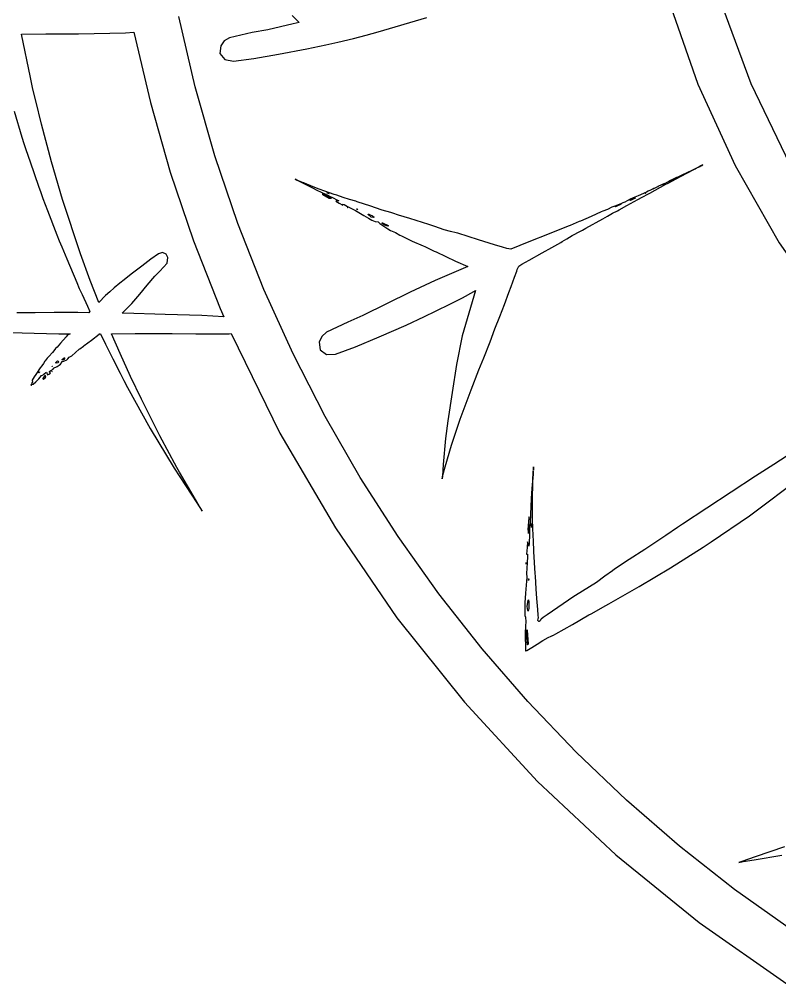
# Model space of a CAD drawing. Extents: x 0 to 792, y 0 to 189.
# Drawn here: x 296.3 to 344, y 15.2 to 75.8 of the extents above; entities that cross this region are included whole.
import ezdxf

# ---------------------------------------------------------------- set-up
doc = ezdxf.new("R2010")
doc.units = 0

msp = doc.modelspace()

# ---------------------------------------------------------------- linework, layer by layer
at = {"layer": 'Layer 1'}
for p, q in [((337.033625, 77.050887), (338.899065, 71.68715)), ((342.234978, 71.708683), (340.276307, 77.049815)), ((307.336792, 71.519847), (306.314918, 75.936382)), ((313.419258, 75.998655), (313.851904, 75.561555)), ((318.828239, 74.968767), (321.870159, 75.881707)), ((311.903354, 75.105002), (310.906072, 74.920451)), ((313.475984, 75.470556), (311.903354, 75.105002)), ((313.851904, 75.561555), (313.475984, 75.470556)), ((296.430952, 74.818811), (297.960132, 74.851286)), ((296.98755, 72.105461), (296.430952, 74.818811)), ((297.960132, 74.851286), (300.015312, 74.854089)), ((300.015312, 74.854089), (302.961992, 74.900822)), ((302.961992, 74.900822), (303.480087, 74.959098)), ((303.480087, 74.959098), (304.518834, 70.526567)), ((309.489022, 74.599076), (309.161535, 74.402508)), ((310.906072, 74.920451), (309.489022, 74.599076)), ((316.284704, 74.313733), (317.268036, 74.549222)), ((317.268036, 74.549222), (318.063592, 74.763857)), ((318.063592, 74.763857), (318.828239, 74.968767)), ((308.936383, 74.093975), (308.887974, 73.613313)), ((309.161535, 74.402508), (308.936383, 74.093975)), ((312.569206, 73.567197), (314.339586, 73.894575)), ((314.339586, 73.894575), (315.545, 74.1474)), ((315.545, 74.1474), (316.284704, 74.313733)), ((315.545, 74.1474), (315.545, 74.1474)), ((308.887974, 73.613313), (309.189985, 73.23626)), ((309.727756, 73.12754), (311.014516, 73.293134)), ((311.014516, 73.293134), (312.569206, 73.567197)), ((309.189985, 73.23626), (309.727756, 73.12754)), ((297.144748, 71.367837), (296.98755, 72.105461)), ((308.569895, 67.18727), (307.336792, 71.519847)), ((338.899065, 71.68715), (341.229688, 66.570669)), ((344.687328, 66.625535), (342.234978, 71.708683)), ((297.324261, 70.635753), (297.144748, 71.367837)), ((297.681836, 69.170403), (297.324261, 70.635753)), ((304.518834, 70.526567), (305.771221, 66.152396)), ((295.965032, 69.981971), (296.455731, 68.360671)), ((298.316271, 66.802163), (297.681836, 69.170403)), ((296.455731, 68.360671), (296.573641, 67.970965)), ((296.573641, 67.970965), (296.704592, 67.585216)), ((296.704592, 67.585216), (296.968961, 66.814871)), ((296.968961, 66.814871), (297.497738, 65.275751)), ((299.006899, 64.448263), (298.316271, 66.802163)), ((310.008442, 62.944438), (308.569895, 67.18727)), ((339.16806, 66.589302), (339.217, 66.6137)), ((339.217, 66.6137), (339.174283, 66.592516)), ((339.217, 66.6137), (339.217, 66.6137)), ((305.771221, 66.152396), (307.234833, 61.844302)), ((337.855223, 65.913772), (338.196534, 66.091645)), ((338.199093, 66.112238), (337.942937, 65.985882)), ((338.196534, 66.091645), (338.682049, 66.341722)), ((338.517132, 66.269258), (338.199093, 66.112238)), ((338.974518, 66.494031), (338.517132, 66.269258)), ((338.682049, 66.341722), (338.728466, 66.365954)), ((338.728466, 66.365954), (338.796321, 66.402798)), ((338.796321, 66.402798), (339.022945, 66.516533)), ((339.092459, 66.551811), (338.974518, 66.494031)), ((339.022945, 66.516533), (339.092459, 66.551811)), ((339.174283, 66.592516), (339.111782, 66.561444)), ((339.111782, 66.561444), (339.16806, 66.589302)), ((341.229688, 66.570669), (343.998952, 61.725466)), ((313.609, 65.7242), (313.655157, 65.701286)), ((313.66225, 65.69865), (313.609, 65.7242)), ((313.609, 65.7242), (313.609, 65.7242)), ((313.655157, 65.701286), (313.72321, 65.668317)), ((313.72321, 65.668317), (313.66225, 65.69865)), ((313.821184, 65.624502), (313.743971, 65.658047)), ((313.743971, 65.658047), (313.870206, 65.592273)), ((314.068941, 65.509846), (313.821184, 65.624502)), ((313.870206, 65.592273), (314.359523, 65.34203)), ((314.148988, 65.487099), (314.068941, 65.509846)), ((314.201597, 65.467397), (314.148988, 65.487099)), ((314.742696, 65.246087), (314.201597, 65.467397)), ((336.55171, 65.223378), (336.893382, 65.402654)), ((336.795033, 65.454382), (336.605806, 65.368166)), ((336.670573, 65.366763), (336.795033, 65.454382)), ((336.754244, 65.405916), (336.670573, 65.366763)), ((337.041631, 65.544803), (336.754244, 65.405916)), ((336.893382, 65.402654), (337.034197, 65.478402)), ((337.034197, 65.478402), (337.541183, 65.749084)), ((337.208943, 65.627886), (337.041631, 65.544803)), ((337.07, 65.5727), (337.417825, 65.745299)), ((337.183211, 65.643679), (337.07, 65.5727)), ((337.07, 65.5727), (337.07, 65.5727)), ((337.559935, 65.820483), (337.183211, 65.643679)), ((337.309233, 65.673889), (337.208943, 65.627886)), ((337.394314, 65.682329), (337.287377, 65.628989)), ((337.287377, 65.628989), (337.38, 65.6791)), ((337.438146, 65.73414), (337.309233, 65.673889)), ((337.38, 65.6791), (337.3809, 65.6791)), ((337.3809, 65.6791), (337.415148, 65.694182)), ((337.415148, 65.694182), (337.394314, 65.682329)), ((337.417825, 65.745299), (337.562173, 65.815524)), ((337.942937, 65.985882), (337.438146, 65.73414)), ((337.541183, 65.749084), (337.855223, 65.913772)), ((337.594287, 65.833586), (337.559935, 65.820483)), ((337.562173, 65.815524), (337.594287, 65.833586)), ((297.497738, 65.275751), (297.630236, 64.891319)), ((297.630236, 64.891319), (297.775182, 64.511166)), ((314.359523, 65.34203), (314.700648, 65.172894)), ((314.700648, 65.172894), (314.974835, 65.037388)), ((315.12522, 65.097475), (314.742696, 65.246087)), ((314.974835, 65.037388), (315.524962, 64.784672)), ((315.477639, 64.963451), (315.12522, 65.097475)), ((316.066732, 64.767115), (315.477639, 64.963451)), ((315.635, 64.8479), (315.600628, 64.871889)), ((315.600628, 64.871889), (315.626254, 64.86645)), ((315.626254, 64.86645), (315.744545, 64.81304)), ((315.744545, 64.81304), (315.635, 64.8479)), ((315.635, 64.8479), (315.635, 64.8479)), ((335.664756, 64.908644), (335.152712, 64.683377)), ((335.403786, 64.59431), (335.793193, 64.806967)), ((335.635903, 64.858144), (335.579617, 64.831274)), ((335.579617, 64.831274), (335.583, 64.8363)), ((335.583, 64.8363), (335.58376, 64.836303)), ((335.58376, 64.836303), (335.639171, 64.863091)), ((335.639171, 64.863091), (335.635903, 64.858144)), ((335.776516, 64.965684), (335.664756, 64.908644)), ((336.121578, 65.124516), (335.776516, 64.965684)), ((335.793193, 64.806967), (335.877967, 64.853207)), ((335.877967, 64.853207), (336.215663, 65.039488)), ((336.072411, 65.120388), (336.104, 65.133)), ((336.095697, 65.13234), (336.072411, 65.120388)), ((336.11931, 65.142147), (336.095697, 65.13234)), ((336.104, 65.133), (336.11931, 65.142147)), ((336.104, 65.133), (336.104, 65.133)), ((336.323262, 65.217409), (336.121578, 65.124516)), ((336.215663, 65.039488), (336.55171, 65.223378)), ((336.396775, 65.257055), (336.323262, 65.217409)), ((336.605806, 65.368166), (336.385791, 65.267111)), ((336.385791, 65.267111), (336.396775, 65.257055)), ((297.775182, 64.511166), (298.066254, 63.751453)), ((300.136719, 61.042623), (299.006899, 64.448263)), ((315.351934, 64.777234), (315.31233, 64.785311)), ((315.31233, 64.785311), (315.343394, 64.754568)), ((315.343394, 64.754568), (315.744, 64.5368)), ((315.509603, 64.701403), (315.351934, 64.777234)), ((315.895251, 64.531855), (315.509603, 64.701403)), ((315.524962, 64.784672), (315.660942, 64.707687)), ((315.660942, 64.707687), (315.765282, 64.645291)), ((315.744, 64.5368), (315.895251, 64.531855)), ((315.744, 64.5368), (315.744, 64.5368)), ((315.765282, 64.645291), (315.950462, 64.563446)), ((315.950462, 64.563446), (316.261552, 64.410959)), ((316.231267, 64.714362), (316.066732, 64.767115)), ((316.349888, 64.362823), (316.168625, 64.339086)), ((316.168625, 64.339086), (316.365334, 64.224761)), ((316.621354, 64.570697), (316.231267, 64.714362)), ((316.261552, 64.410959), (316.349888, 64.362823)), ((316.365334, 64.224761), (316.595486, 64.095932)), ((317.015914, 64.451921), (316.621354, 64.570697)), ((317.412913, 64.33529), (317.015914, 64.451921)), ((317.511408, 64.304218), (317.412913, 64.33529)), ((317.963056, 64.161456), (317.511408, 64.304218)), ((334.050616, 64.183129), (333.673635, 64.031384)), ((334.191346, 64.237943), (334.050616, 64.183129)), ((334.305256, 64.278992), (334.191346, 64.237943)), ((334.450428, 64.363063), (334.305256, 64.278992)), ((334.434514, 64.071239), (335.119749, 64.440174)), ((334.645229, 64.458843), (334.450428, 64.363063)), ((334.717045, 64.409682), (334.621792, 64.373168)), ((334.621792, 64.373168), (334.638, 64.3932)), ((334.638, 64.3932), (334.63857, 64.393186)), ((334.63857, 64.393186), (334.757284, 64.462421)), ((334.844986, 64.549437), (334.645229, 64.458843)), ((334.911939, 64.501339), (334.717045, 64.409682)), ((334.757284, 64.462421), (334.968643, 64.542044)), ((335.152712, 64.683377), (334.844986, 64.549437)), ((334.943641, 64.517081), (334.911939, 64.501339)), ((334.978636, 64.54148), (334.943641, 64.517081)), ((334.968643, 64.542044), (334.978636, 64.54148)), ((335.119749, 64.440174), (335.403786, 64.59431)), ((298.066254, 63.751453), (298.647566, 62.232443)), ((316.595486, 64.095932), (316.60886, 64.149506)), ((316.60886, 64.149506), (316.695169, 64.124532)), ((316.695169, 64.124532), (316.906136, 64.007734)), ((316.897, 63.9482), (316.877465, 63.950342)), ((316.877465, 63.950342), (316.900607, 63.933939)), ((316.92698, 63.924378), (316.897, 63.9482)), ((316.897, 63.9482), (316.897, 63.9482)), ((316.900607, 63.933939), (316.92698, 63.924378)), ((316.906136, 64.007734), (317.266951, 63.810656)), ((317.266951, 63.810656), (317.39254, 63.763923)), ((317.39254, 63.763923), (317.912111, 63.450707)), ((317.471624, 63.847425), (317.480331, 63.855327)), ((317.53132, 63.8194), (317.471624, 63.847425)), ((317.480331, 63.855327), (317.540543, 63.825976)), ((317.540543, 63.825976), (317.531, 63.8194)), ((317.531, 63.8194), (317.53132, 63.8194)), ((318.289409, 64.053481), (317.963056, 64.161456)), ((319.068201, 63.784444), (318.289409, 64.053481)), ((319.621119, 63.626682), (319.068201, 63.784444)), ((319.751949, 63.591404), (319.621119, 63.626682)), ((320.091643, 63.456143), (319.751949, 63.591404)), ((332.835588, 63.666491), (332.187519, 63.380803)), ((332.924462, 63.70325), (332.835588, 63.666491)), ((333.214423, 63.818893), (332.924462, 63.70325)), ((333.501398, 63.957532), (333.214423, 63.818893)), ((333.230902, 63.403835), (333.538964, 63.578412)), ((333.673635, 64.031384), (333.501398, 63.957532)), ((333.538964, 63.578412), (333.848254, 63.739561)), ((333.717902, 63.98476), (333.734, 64.0055)), ((333.735798, 63.987726), (333.717902, 63.98476)), ((333.734, 64.0055), (333.734243, 64.005458)), ((333.734243, 64.005458), (333.912963, 64.093816)), ((334.078091, 64.146899), (333.735798, 63.987726)), ((333.848254, 63.739561), (333.959901, 63.803523)), ((333.912963, 64.093816), (334.076265, 64.163135)), ((333.959901, 63.803523), (334.434514, 64.071239)), ((334.076265, 64.163135), (334.097355, 64.160745)), ((334.097355, 64.160745), (334.078091, 64.146899)), ((317.912111, 63.450707), (318.222801, 63.263766)), ((318.186012, 63.524071), (318.234817, 63.527119)), ((318.188784, 63.504699), (318.186012, 63.524071)), ((318.382792, 63.341417), (318.188784, 63.504699)), ((318.222801, 63.263766), (318.429915, 63.154058)), ((318.234817, 63.527119), (318.269477, 63.512531)), ((318.269477, 63.512531), (318.474892, 63.409912)), ((318.527882, 63.315453), (318.382792, 63.341417)), ((318.429915, 63.154058), (318.642603, 63.06743)), ((318.474892, 63.409912), (318.563, 63.3385)), ((318.56323, 63.338533), (318.527882, 63.315453)), ((318.563, 63.3385), (318.56323, 63.338533)), ((318.642603, 63.06743), (318.819251, 63.035942)), ((318.819251, 63.035942), (318.922025, 62.947666)), ((319.067734, 62.984268), (319.09481, 62.986577)), ((319.072774, 62.94314), (319.067734, 62.984268)), ((319.09481, 62.986577), (319.453627, 62.812906)), ((320.447731, 63.353361), (320.091643, 63.456143)), ((320.803201, 63.245301), (320.447731, 63.353361)), ((321.997651, 62.872658), (320.803201, 63.245301)), ((331.448083, 63.057944), (330.87997, 62.82048)), ((331.536752, 63.090586), (331.448083, 63.057944)), ((332.187519, 63.380803), (331.536752, 63.090586)), ((331.872202, 62.64437), (332.920272, 63.22934)), ((332.920272, 63.22934), (333.230902, 63.403835)), ((311.646647, 58.797135), (310.008442, 62.944438)), ((318.922025, 62.947666), (319.055183, 62.850159)), ((319.055183, 62.850159), (319.419512, 62.606426)), ((319.234944, 62.84423), (319.072774, 62.94314)), ((319.429807, 62.767491), (319.234944, 62.84423)), ((319.419512, 62.606426), (319.592449, 62.508176)), ((319.43, 62.7674), (319.429807, 62.767491)), ((319.465003, 62.790983), (319.43, 62.7674)), ((319.453627, 62.812906), (319.465003, 62.790983)), ((319.592449, 62.508176), (319.901739, 62.38355)), ((319.901739, 62.38355), (320.187971, 62.206007)), ((322.260061, 62.795013), (321.997651, 62.872658)), ((322.381185, 62.743908), (322.260061, 62.795013)), ((322.973885, 62.535126), (322.381185, 62.743908)), ((323.365815, 62.436546), (322.973885, 62.535126)), ((323.725623, 62.351236), (323.365815, 62.436546)), ((330.761792, 62.766576), (329.557802, 62.283319)), ((330.87997, 62.82048), (330.761792, 62.766576)), ((331.00435, 62.179328), (331.533872, 62.461304)), ((331.533872, 62.461304), (331.645578, 62.517023)), ((331.645578, 62.517023), (331.872202, 62.64437)), ((298.647566, 62.232443), (298.792439, 61.852547)), ((298.792439, 61.852547), (298.949747, 61.477347)), ((307.234833, 61.844302), (308.907257, 57.609998)), ((320.187971, 62.206007), (320.279129, 62.156386)), ((320.279129, 62.156386), (320.965019, 61.839626)), ((320.965019, 61.839626), (321.657267, 61.541083)), ((323.823935, 62.331043), (323.725623, 62.351236)), ((324.46343, 62.127863), (323.823935, 62.331043)), ((325.129403, 61.909107), (324.46343, 62.127863)), ((326.122596, 61.602817), (325.129403, 61.909107)), ((328.288062, 61.777394), (327.146252, 61.320017)), ((329.557802, 62.283319), (328.288062, 61.777394)), ((330.285142, 61.749727), (330.366896, 61.800502)), ((330.366896, 61.800502), (330.671066, 61.983074)), ((330.671066, 61.983074), (331.00435, 62.179328)), ((298.949747, 61.477347), (299.265901, 60.72761)), ((321.657267, 61.541083), (321.743627, 61.487837)), ((321.743627, 61.487837), (322.329802, 61.209487)), ((322.329802, 61.209487), (322.456714, 61.161351)), ((322.456714, 61.161351), (323.678784, 60.580501)), ((326.63799, 61.448106), (326.122596, 61.602817)), ((326.898546, 61.373015), (326.63799, 61.448106)), ((327.146252, 61.320017), (326.898546, 61.373015)), ((329.12, 61.1064), (329.717769, 61.4347)), ((329.717769, 61.4347), (330.285142, 61.749727)), ((343.998952, 61.725466), (347.180316, 57.175561)), ((299.265901, 60.72761), (299.897028, 59.22854)), ((300.742009, 59.352163), (300.136719, 61.042623)), ((304.543051, 60.697593), (303.973741, 60.254806)), ((305.025312, 61.044272), (304.543051, 60.697593)), ((305.275643, 61.114827), (305.025312, 61.044272)), ((305.505639, 61.019817), (305.275643, 61.114827)), ((305.624969, 60.801445), (305.505639, 61.019817)), ((305.563582, 60.445041), (305.624969, 60.801445)), ((323.678784, 60.580501), (324.456495, 60.236704)), ((327.85261, 60.3784), (328.299932, 60.64381)), ((328.299932, 60.64381), (329.12, 61.1064)), ((303.973741, 60.254806), (303.317482, 59.756216)), ((304.798278, 59.627218), (305.122063, 59.953867)), ((305.122063, 59.953867), (305.563582, 60.445041)), ((324.456495, 60.236704), (322.392945, 59.358548)), ((327.378211, 59.565443), (327.520138, 59.94806)), ((327.520138, 59.94806), (327.555766, 60.043343)), ((327.555766, 60.043343), (327.57358, 60.090985)), ((327.57358, 60.090985), (327.596318, 60.1411)), ((327.596318, 60.1411), (327.649791, 60.256989)), ((327.649791, 60.256989), (327.657541, 60.261357)), ((327.657541, 60.261357), (327.85261, 60.3784)), ((301.278256, 57.985973), (300.742009, 59.352163)), ((302.873942, 59.409207), (302.603497, 59.192839)), ((303.317482, 59.756216), (302.873942, 59.409207)), ((304.316903, 59.072248), (304.798278, 59.627218)), ((322.392945, 59.358548), (320.835685, 58.62844)), ((327.16576, 58.987148), (327.378211, 59.565443)), ((299.897028, 59.22854), (300.054934, 58.854)), ((300.054934, 58.854), (300.225678, 58.484902)), ((302.247214, 58.899983), (301.969028, 58.649576)), ((302.603497, 59.192839), (302.247214, 58.899983)), ((303.849699, 58.504175), (304.316903, 59.072248)), ((313.478725, 54.751146), (311.646647, 58.797135)), ((327.028761, 58.613596), (327.16576, 58.987148)), ((300.225678, 58.484902), (300.567449, 57.747196)), ((301.699715, 58.411039), (301.278256, 57.985973)), ((301.969028, 58.649576), (301.699715, 58.411039)), ((303.350821, 57.926376), (303.849699, 58.504175)), ((320.835685, 58.62844), (319.354075, 57.891891)), ((323.3618, 57.886622), (324.108108, 58.2821)), ((324.935349, 58.72299), (324.095417, 55.87693)), ((324.108108, 58.2821), (324.825765, 58.66076)), ((324.825765, 58.66076), (324.935349, 58.72299)), ((326.751619, 57.863199), (327.028761, 58.613596)), ((300.567449, 57.747196), (300.718607, 57.421794)), ((302.74379, 57.305138), (303.350821, 57.926376)), ((308.907257, 57.609998), (309.134257, 57.082147)), ((319.354075, 57.891891), (317.865135, 57.167125)), ((322.432231, 57.4266), (323.3618, 57.886622)), ((326.471539, 57.108021), (326.751619, 57.863199)), ((297.290368, 57.339535), (296.142168, 57.327501)), ((298.485448, 57.352969), (297.290368, 57.339535)), ((299.952998, 57.347364), (298.485448, 57.352969)), ((300.644908, 57.339947), (299.952998, 57.347364)), ((300.686677, 57.389564), (300.644908, 57.339947)), ((300.718607, 57.421794), (300.686677, 57.389564)), ((302.84092, 57.303408), (302.74379, 57.305138)), ((305.45163, 57.227491), (302.84092, 57.303408)), ((307.7398, 57.154215), (305.45163, 57.227491)), ((307.74, 57.1543), (307.7398, 57.154215)), ((309.134257, 57.082147), (307.74, 57.1543)), ((317.865135, 57.167125), (316.911467, 56.754175)), ((320.582555, 56.56155), (321.730475, 57.090883)), ((321.730475, 57.090883), (322.432231, 57.4266)), ((326.158704, 56.324734), (326.471539, 57.108021)), ((316.911467, 56.754175), (315.568377, 56.108787)), ((318.886335, 55.82648), (320.582555, 56.56155)), ((325.850611, 55.509468), (326.158704, 56.324734)), ((294.732596, 56.116759), (298.779416, 56.017273)), ((298.779416, 56.017273), (299.476104, 56.011008)), ((299.222906, 55.825139), (298.86784, 55.429334)), ((299.299902, 55.910779), (299.222906, 55.825139)), ((299.345647, 55.943173), (299.299902, 55.910779)), ((299.476104, 56.011008), (299.345647, 55.943173)), ((300.817168, 55.623193), (301.29243, 55.999875)), ((301.29243, 55.999875), (301.303671, 56.009437)), ((301.303671, 56.009437), (301.377697, 56.010097)), ((301.377697, 56.010097), (301.701329, 55.358195)), ((302.074159, 56.016027), (303.553889, 56.028555)), ((302.621492, 54.779077), (302.074159, 56.016027)), ((303.553889, 56.028555), (305.896779, 56.037786)), ((305.896779, 56.037786), (307.367359, 56.010668)), ((307.367359, 56.010668), (309.475859, 56.013637)), ((309.475859, 56.013637), (309.595942, 56.026165)), ((309.595942, 56.026165), (312.65744, 49.775554)), ((315.283078, 55.83945), (315.12162, 55.481862)), ((315.568377, 56.108787), (315.283078, 55.83945)), ((317.393715, 55.194035), (318.886335, 55.82648)), ((324.095417, 55.87693), (323.739227, 54.08979)), ((298.669627, 55.183211), (298.550512, 55.083973)), ((298.766342, 55.308004), (298.669627, 55.183211)), ((298.86784, 55.429334), (298.766342, 55.308004)), ((300.096226, 55.06979), (300.31284, 55.237526)), ((300.31284, 55.237526), (300.352662, 55.278902)), ((300.352662, 55.278902), (300.817168, 55.623193)), ((301.701329, 55.358195), (302.15994, 54.448057)), ((315.12162, 55.481862), (315.189362, 54.9999)), ((316.143915, 54.729898), (317.393715, 55.194035)), ((325.449675, 54.506518), (325.850611, 55.509468)), ((298.135976, 54.590077), (298.042021, 54.481769)), ((298.372732, 54.840408), (298.135976, 54.590077)), ((298.517357, 55.036662), (298.372732, 54.840408)), ((298.550512, 55.083973), (298.517357, 55.036662)), ((298.987675, 54.40226), (299.114816, 54.511226)), ((299.114816, 54.511226), (299.130745, 54.506115)), ((299.130745, 54.506115), (299.147619, 54.474224)), ((299.332892, 54.432315), (299.422334, 54.542353)), ((299.422334, 54.542353), (299.55033, 54.60887)), ((299.55033, 54.60887), (299.586866, 54.632359)), ((299.586866, 54.632359), (299.825104, 54.836775)), ((299.825104, 54.836775), (300.056808, 55.050502)), ((300.056808, 55.050502), (300.096226, 55.06979)), ((303.262079, 53.337707), (302.621492, 54.779077)), ((315.498892, 50.812256), (313.478725, 54.751146)), ((315.189362, 54.9999), (315.579347, 54.708715)), ((315.579347, 54.708715), (316.143915, 54.729898)), ((325.146092, 53.748949), (325.449675, 54.506518)), ((297.707233, 53.997357), (297.589363, 53.873718)), ((297.799311, 54.145064), (297.707233, 53.997357)), ((297.893708, 54.291946), (297.799311, 54.145064)), ((297.919918, 54.326234), (297.893708, 54.291946)), ((298.042021, 54.481769), (297.919918, 54.326234)), ((298.346716, 53.97225), (298.368229, 53.989804)), ((298.354917, 53.960874), (298.346716, 53.97225)), ((298.355, 53.9609), (298.354917, 53.960874)), ((298.375144, 53.979173), (298.355, 53.9609)), ((298.368229, 53.989804), (298.375144, 53.979173)), ((298.44026, 53.848251), (298.667536, 53.970487)), ((298.583977, 54.21813), (298.594662, 54.229588)), ((298.588657, 54.186891), (298.583977, 54.21813)), ((298.604698, 54.176341), (298.588657, 54.186891)), ((298.594662, 54.229588), (298.671266, 54.287698)), ((298.729849, 54.191582), (298.604698, 54.176341)), ((298.667536, 53.970487), (298.800889, 54.046814)), ((298.671266, 54.287698), (298.695955, 54.308466)), ((298.695955, 54.308466), (298.725924, 54.296517)), ((298.725924, 54.296517), (298.745315, 54.262064)), ((298.73, 54.1916), (298.729849, 54.191582)), ((298.745315, 54.262064), (298.73, 54.1916)), ((298.800889, 54.046814), (298.877566, 54.107314)), ((298.877566, 54.107314), (298.936169, 54.184544)), ((298.936169, 54.184544), (298.954943, 54.270678)), ((298.954943, 54.270678), (299.019543, 54.281231)), ((298.989674, 54.385527), (298.987675, 54.40226)), ((299.020346, 54.365992), (298.989674, 54.385527)), ((299.019543, 54.281231), (299.089769, 54.30505)), ((299.092075, 54.404981), (299.020346, 54.365992)), ((299.089769, 54.30505), (299.263429, 54.384755)), ((299.147619, 54.474224), (299.092, 54.405)), ((299.092, 54.405), (299.092075, 54.404981)), ((299.263429, 54.384755), (299.332892, 54.432315)), ((302.15994, 54.448057), (302.616293, 53.537507)), ((323.739227, 54.08979), (323.460536, 52.33735)), ((297.224977, 53.315288), (297.087349, 53.111038)), ((297.32065, 53.460604), (297.224977, 53.315288)), ((297.412288, 53.590917), (297.32065, 53.460604)), ((297.550134, 53.812806), (297.412288, 53.590917)), ((297.515589, 53.573476), (297.516021, 53.588064)), ((297.541271, 53.57125), (297.515589, 53.573476)), ((297.51572, 53.196022), (297.673976, 53.390874)), ((297.516021, 53.588064), (297.561004, 53.617904)), ((297.561004, 53.617904), (297.541, 53.5713)), ((297.541, 53.5713), (297.541271, 53.57125)), ((297.589363, 53.873718), (297.550134, 53.812806)), ((297.673976, 53.390874), (297.738565, 53.415272)), ((297.738565, 53.415272), (297.791524, 53.431344)), ((297.791524, 53.431344), (297.84507, 53.494729)), ((297.799563, 53.172789), (297.947772, 53.284969)), ((297.90311, 53.412974), (297.806, 53.267)), ((297.84507, 53.494729), (297.955137, 53.584407)), ((297.947772, 53.284969), (297.90311, 53.412974)), ((297.955137, 53.584407), (297.99199, 53.605343)), ((297.99199, 53.605343), (298.064061, 53.438928)), ((298.064061, 53.438928), (298.146692, 53.486321)), ((298.146692, 53.486321), (298.23667, 53.54773)), ((298.176498, 53.604685), (298.18674, 53.646722)), ((298.23667, 53.54773), (298.176498, 53.604685)), ((298.18674, 53.646722), (298.271183, 53.701205)), ((298.271183, 53.701205), (298.411699, 53.798219)), ((298.351628, 53.649349), (298.332826, 53.646959)), ((298.332826, 53.646959), (298.334, 53.6346)), ((298.334, 53.6346), (298.346548, 53.63806)), ((298.334, 53.6346), (298.334, 53.6346)), ((298.346548, 53.63806), (298.351628, 53.649349)), ((298.411699, 53.798219), (298.44026, 53.848251)), ((302.616293, 53.537507), (302.844046, 53.08219)), ((303.950794, 51.919337), (303.262079, 53.337707)), ((324.655675, 52.505899), (325.146092, 53.748949)), ((297.027618, 52.82913), (297.012592, 52.812585)), ((297.012592, 52.812585), (297.027, 52.7955)), ((297.027, 52.7955), (297.057582, 52.794758)), ((297.027, 52.7955), (297.027, 52.7955)), ((297.068461, 52.834156), (297.027618, 52.82913)), ((297.124732, 52.992514), (297.055642, 52.902835)), ((297.055642, 52.902835), (297.073464, 52.836318)), ((297.057582, 52.794758), (297.068461, 52.834156)), ((297.068474, 52.836765), (297.068, 52.8342)), ((297.068, 52.8342), (297.073882, 52.834942)), ((297.072933, 52.836353), (297.068474, 52.836765)), ((297.073882, 52.834942), (297.072933, 52.836353)), ((297.073464, 52.836318), (297.148123, 52.843817)), ((297.087349, 53.111038), (297.085503, 53.080048)), ((297.085503, 53.080048), (297.124732, 52.992514)), ((297.148123, 52.843817), (297.322536, 52.988391)), ((297.322536, 52.988391), (297.428121, 53.104777)), ((297.428121, 53.104777), (297.51572, 53.196022)), ((297.806, 53.267), (297.759368, 53.213177)), ((297.759368, 53.213177), (297.765603, 53.183917)), ((297.765603, 53.183917), (297.799563, 53.172789)), ((297.806, 53.267), (297.806, 53.267)), ((302.844046, 53.08219), (303.086593, 52.634211)), ((303.086593, 52.634211), (304.502093, 50.075571)), ((323.460536, 52.33735), (323.191923, 50.55524)), ((323.961149, 50.660239), (324.655675, 52.505899)), ((305.111764, 49.609457), (303.950794, 51.919337)), ((317.701363, 46.986249), (315.498892, 50.812256)), ((323.191923, 50.55524), (323.046968, 49.43912)), ((323.436843, 49.027239), (323.961149, 50.660239)), ((304.502093, 50.075571), (306.009993, 47.583121)), ((312.65744, 49.775554), (316.134481, 43.824262)), ((305.718979, 48.469027), (305.111764, 49.609457)), ((323.046968, 49.43912), (322.900757, 47.81518)), ((306.023858, 47.899057), (305.718979, 48.469027)), ((323.037524, 47.663929), (323.436843, 49.027239)), ((344.867929, 48.574456), (343.670699, 47.80907)), ((306.17654, 47.614114), (306.023858, 47.899057)), ((306.009993, 47.583121), (307.441793, 45.398531)), ((306.338857, 47.33461), (306.17654, 47.614114)), ((307.343727, 45.60212), (306.338857, 47.33461)), ((322.900757, 47.81518), (322.857091, 47.075002)), ((322.891051, 47.129734), (323.037524, 47.663929)), ((328.535572, 46.841918), (328.558622, 47.282893)), ((328.563998, 47.418893), (328.545371, 47.191236)), ((328.558622, 47.282893), (328.563998, 47.418893)), ((328.57415, 47.576538), (328.566154, 47.453642)), ((328.566154, 47.453642), (328.574056, 47.564341)), ((328.574056, 47.564341), (328.58, 47.6588)), ((328.58, 47.6588), (328.57415, 47.576538)), ((328.58, 47.6588), (328.58, 47.6588)), ((342.139297, 44.594114), (346.009, 47.5008)), ((343.670699, 47.80907), (342.515239, 47.079032)), ((320.080353, 43.278912), (317.701363, 46.986249)), ((322.838401, 46.900622), (322.891051, 47.129734)), ((322.857091, 47.075002), (322.838401, 46.900622)), ((328.545371, 47.191236), (328.479534, 46.305248)), ((328.541096, 46.70567), (328.535572, 46.841918)), ((328.540531, 46.613764), (328.541096, 46.70567)), ((342.515239, 47.079032), (337.927019, 44.068122)), ((328.479534, 46.305248), (328.440179, 45.683846)), ((328.519449, 45.652936), (328.540531, 46.613764)), ((307.775546, 44.87441), (307.343727, 45.60212)), ((328.440179, 45.683846), (328.410122, 45.180805)), ((328.514143, 44.970207), (328.519449, 45.652936)), ((307.441793, 45.398531), (307.775546, 44.87441)), ((328.410122, 45.180805), (328.366047, 44.179505)), ((328.513257, 44.337431), (328.514143, 44.970207)), ((328.278364, 44.455348), (328.2147, 43.720199)), ((328.296395, 44.518404), (328.278364, 44.455348)), ((328.284392, 44.166696), (328.302, 44.4518)), ((328.302, 44.4518), (328.296395, 44.518404)), ((328.55204, 43.319311), (328.513257, 44.337431)), ((339.728347, 42.952294), (342.139297, 44.594114)), ((316.134481, 43.824262), (320.004793, 38.186732)), ((328.2147, 43.720199), (328.268475, 43.480508)), ((328.268475, 43.480508), (328.284392, 44.166696)), ((328.323206, 43.736225), (328.319105, 43.408255)), ((328.340721, 43.92778), (328.323206, 43.736225)), ((328.366047, 44.179505), (328.340721, 43.92778)), ((328.460599, 44.031288), (328.471202, 44.096981)), ((328.470222, 43.84435), (328.460599, 44.031288)), ((328.474735, 44.053626), (328.470222, 43.84435)), ((328.471202, 44.096981), (328.474735, 44.053626)), ((337.611836, 43.848378), (336.888916, 43.348882)), ((337.927019, 44.068122), (337.611836, 43.848378)), ((322.630076, 39.696029), (320.080353, 43.278912)), ((328.319105, 43.408255), (328.29953, 42.847353)), ((328.567328, 43.036017), (328.55204, 43.319311)), ((328.587792, 42.351394), (328.567328, 43.036017)), ((336.888916, 43.348882), (335.561546, 42.469077)), ((328.16869, 42.596533), (328.14084, 42.169983)), ((328.197075, 42.961263), (328.16869, 42.596533)), ((328.289732, 42.685058), (328.197075, 42.961263)), ((328.29953, 42.847353), (328.289732, 42.685058)), ((335.561546, 42.469077), (334.591639, 41.842646)), ((337.184242, 41.31739), (339.223782, 42.61641)), ((339.223782, 42.61641), (339.728347, 42.952294)), ((328.14084, 42.169983), (328.195365, 42.173609)), ((328.206564, 42.023924), (328.183139, 41.630758)), ((328.195365, 42.173609), (328.206564, 42.023924)), ((328.634923, 41.665699), (328.587792, 42.351394)), ((334.591639, 41.842646), (333.672402, 41.240283)), ((328.119092, 41.648606), (328.113239, 41.6036)), ((328.113239, 41.6036), (328.115, 41.5567)), ((328.115, 41.5567), (328.124912, 41.616127)), ((328.124912, 41.616127), (328.119092, 41.648606)), ((328.183139, 41.630758), (328.147131, 40.954955)), ((328.687134, 40.971433), (328.634923, 41.665699)), ((333.672402, 41.240283), (333.542459, 41.141866)), ((335.208662, 40.13978), (337.184242, 41.31739)), ((328.155115, 40.728779), (328.081037, 39.728389)), ((328.147131, 40.954955), (328.155115, 40.728779)), ((328.262428, 40.528958), (328.2638, 40.63949)), ((328.2638, 40.63949), (328.27466, 40.629186)), ((328.27466, 40.629186), (328.272269, 40.517172)), ((328.698423, 40.797186), (328.687134, 40.971433)), ((328.751845, 39.9937), (328.698423, 40.797186)), ((333.05678, 40.788264), (332.52419, 40.406635)), ((333.542459, 41.141866), (333.05678, 40.788264)), ((328.272269, 40.517172), (328.262428, 40.528958)), ((328.787752, 39.405832), (328.751845, 39.9937)), ((332.52419, 40.406635), (331.663373, 39.864204)), ((333.299782, 39.06628), (335.208662, 40.13978)), ((325.344748, 36.243384), (322.630076, 39.696029)), ((328.081037, 39.728389), (328.039308, 39.124293)), ((328.84105, 38.703571), (328.787752, 39.405832)), ((331.114926, 39.510682), (329.431896, 38.364972)), ((331.479483, 39.758453), (331.114926, 39.510682)), ((331.663373, 39.864204), (331.479483, 39.758453)), ((328.039308, 39.124293), (328.025976, 38.726428)), ((328.177102, 38.896373), (328.245069, 39.297947)), ((328.214355, 38.642421), (328.177102, 38.896373)), ((328.245069, 39.297947), (328.261627, 39.312123)), ((328.2781, 38.777434), (328.250787, 38.595519)), ((328.261627, 39.312123), (328.285788, 39.16854)), ((328.285796, 39.16854), (328.2781, 38.777434)), ((328.285788, 39.16854), (328.285796, 39.16854)), ((332.204642, 38.440343), (333.11417, 38.948989)), ((333.11417, 38.948989), (333.299782, 39.06628)), ((320.004793, 38.186732), (324.246099, 32.877406)), ((328.025976, 38.726428), (328.039522, 38.331035)), ((328.039522, 38.331035), (328.056131, 38.271278)), ((328.056131, 38.271278), (328.065569, 38.241362)), ((328.065569, 38.241362), (328.075212, 38.19908)), ((328.075212, 38.19908), (328.097508, 37.957656)), ((328.250787, 38.595519), (328.214355, 38.642421)), ((328.870485, 38.354584), (328.84105, 38.703571)), ((328.884642, 38.179606), (328.870485, 38.354584)), ((328.872145, 38.135097), (328.884642, 38.179606)), ((329.183126, 38.193116), (329.05949, 38.106158)), ((329.431896, 38.364972), (329.183126, 38.193116)), ((331.019293, 37.759677), (332.058953, 38.37259)), ((332.058953, 38.37259), (332.204642, 38.440343)), ((328.070152, 37.649963), (328.05341, 37.246244)), ((328.097508, 37.957656), (328.070152, 37.649963)), ((328.849734, 38.02069), (328.872145, 38.135097)), ((328.888816, 37.965374), (328.849734, 38.02069)), ((328.906314, 37.948314), (328.888816, 37.965374)), ((328.907457, 37.942215), (328.906314, 37.948314)), ((328.910897, 37.942627), (328.907457, 37.942215)), ((328.918119, 37.944275), (328.910897, 37.942627)), ((328.93313, 37.943863), (328.918119, 37.944275)), ((328.984833, 37.995132), (328.93313, 37.943863)), ((329.020532, 38.054065), (328.984833, 37.995132)), ((329.047281, 38.086704), (329.020532, 38.054065)), ((329.05949, 38.106158), (329.047281, 38.086704)), ((329.973383, 37.168524), (331.019293, 37.759677)), ((328.05341, 37.246244), (328.078723, 36.124114)), ((328.140647, 37.362767), (328.173452, 37.434314)), ((328.147663, 36.932838), (328.140647, 37.362767)), ((328.173452, 37.434314), (328.188896, 37.394337)), ((328.188896, 37.394337), (328.233137, 36.558215)), ((329.155578, 36.752441), (329.50266, 36.952734)), ((329.50266, 36.952734), (329.681346, 37.029473)), ((329.681346, 37.029473), (329.727066, 37.049914)), ((329.727066, 37.049914), (329.750042, 37.060546)), ((329.750042, 37.060546), (329.766145, 37.067141)), ((329.766145, 37.067141), (329.827212, 37.094754)), ((329.827212, 37.094754), (329.973383, 37.168524)), ((328.190648, 36.487164), (328.147663, 36.932838)), ((328.223493, 36.49376), (328.190648, 36.487164)), ((328.224, 36.4937), (328.223493, 36.49376)), ((328.233137, 36.558215), (328.224, 36.4937)), ((328.463042, 36.319462), (328.808321, 36.537148)), ((328.808321, 36.537148), (329.155578, 36.752441)), ((328.218585, 32.926764), (325.344748, 36.243384)), ((328.078723, 36.124114), (328.078548, 36.1148)), ((328.078548, 36.1148), (328.078808, 36.110928)), ((328.078808, 36.110928), (328.081412, 36.111752)), ((328.081412, 36.111752), (328.091903, 36.115297)), ((328.091903, 36.115297), (328.113414, 36.12288)), ((328.113414, 36.12288), (328.158287, 36.140189)), ((328.158287, 36.140189), (328.25457, 36.18478)), ((328.25457, 36.18478), (328.463042, 36.319462)), ((324.246099, 32.877406), (328.836124, 27.910726)), ((331.2458, 29.751952), (328.218585, 32.926764)), ((334.420609, 26.724734), (331.2458, 29.751952)), ((328.836124, 27.910726), (333.752595, 23.301134)), ((337.737228, 23.850895), (334.420609, 26.724734)), ((341.189871, 21.13622), (337.737228, 23.850895)), ((344.343206, 23.810331), (342.491526, 23.167333)), ((333.752595, 23.301134), (338.973235, 19.063075)), ((342.491526, 23.167333), (341.668428, 22.885438)), ((342.423031, 22.978661), (344.174501, 23.27951)), ((341.668428, 22.885438), (341.468324, 22.828071)), ((341.468324, 22.828071), (341.750462, 22.878269)), ((341.750462, 22.878269), (342.423031, 22.978661)), ((344.772754, 18.586494), (341.189871, 21.13622)), ((338.973235, 19.063075), (344.47577, 15.210988))]:
    msp.add_line(p, q, dxfattribs=at)

doc.saveas('drawing.dxf')
